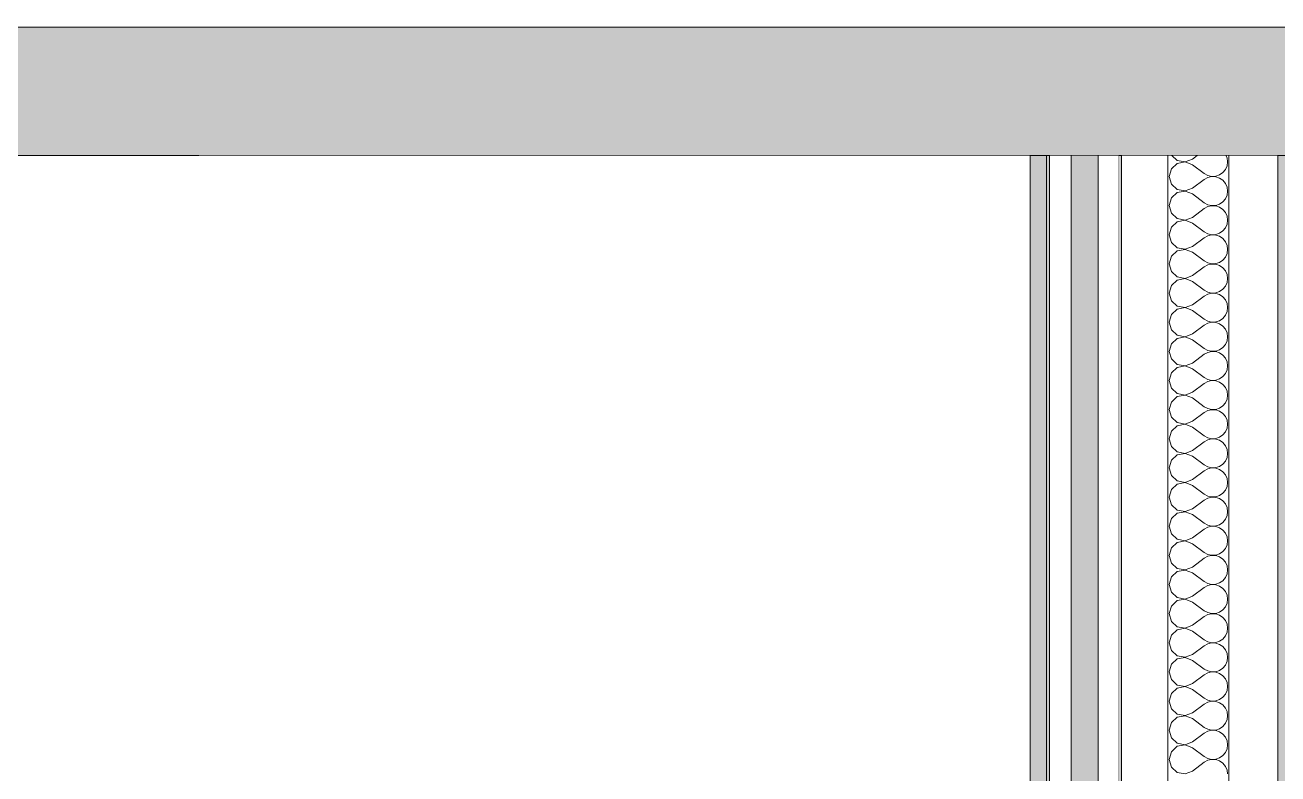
# Model space of a CAD drawing. Header units: millimetres. Extents: x -46169 to 228156, y -86316 to 18123.
# Drawn here: x 211522 to 212792, y -67161 to -66402 of the extents above; entities that cross this region are included whole.
import ezdxf

# ---------------------------------------------------------------- set-up
doc = ezdxf.new("R2010")
doc.units = ezdxf.units.MM
doc.header["$MEASUREMENT"] = 0
doc.linetypes.add('Wipeout_Contour', pattern=[1000, 0, -1000])
doc.layers.add('A-20-M_Floor_Slab', color=7, linetype='Continuous')
doc.layers.add('New_A-25-M_Wall_Int', color=7, linetype='Continuous')
for name, color, linetype, lineweight in [('A-20-M_Floor_Slab_Pen_No__146', 8, 'Continuous', 0), ('A-20-M_Floor_Slab_Pen_No__4', 7, 'Continuous', 20), ('New_A-25-M_Wall_Int_Pen_No__1', 7, 'Continuous', 13)]:
    doc.layers.add(name, color=color, linetype=linetype, lineweight=lineweight)
doc.layers.add('A-20-M_Floor_Slab_Pen_No__69', color=7, linetype='Continuous', lineweight=20, true_color=0x606060)
doc.layers.add('New_A-25-M_Wall_Int_Pen_No__107', color=7, linetype='Continuous', lineweight=15, true_color=0xa6a6a6)

# ---------------------------------------------------------------- blocks, each defined once
blk = doc.blocks.new('Section Elem_551_3', base_point=(223698.6, -82529.3))
at = {"color": 254, "linetype": 'Wipeout_Contour', "lineweight": 0, "ltscale": 893942.276635}
blk.add_wipeout([(217625.6, -66404.3), (217625.6, -66224.3), (209207.6, -66224.3), (209207.6, -66404.3)], dxfattribs=at).dxf.layer = 'A-20-M_Floor_Slab'
at = {"color": 254, "linetype": 'Wipeout_Contour', "lineweight": 0, "ltscale": 894126.471418}
blk.add_wipeout([(217625.6, -66534.3), (217625.6, -66404.3), (209207.6, -66404.3), (209207.6, -66534.3)], dxfattribs=at).dxf.layer = 'A-20-M_Floor_Slab'
at = {"layer": 'A-20-M_Floor_Slab_Pen_No__146', "linetype": 'Continuous'}
h = blk.add_hatch(dxfattribs=at)
h.set_pattern_fill('Structural_Concrete_0003', color=256, style=0, pattern_type=2)
h.set_pattern_definition([(45, (223698.64, -82529.25), (-367.423, 367.423), [50, -250]), (45, (223621, -82239.47), (-367.423, 367.423), [50, -250]), (105, (223698.64, -82529.25), (501.91, 134.486), [50, -250]), (105, (223910.8, -82317.1), (501.91, 134.486), [50, -250]), (165, (223734, -82493.9), (134.486, 501.91), [50, -250]), (165, (223946.13, -82281.76), (134.486, 501.91), [50, -250]), (45, (223663.29, -82493.89), (-70.7107, 70.7107), [0, -100, 0, -150]), (90, (223698.64, -82458.54), (-100, 0), [0, -75, 0, -125])])
h.paths.add_polyline_path([(217625.6, -66534.3), (217625.6, -66404.3), (209207.6, -66404.3), (209207.6, -66534.3)])
at = {"layer": 'A-20-M_Floor_Slab_Pen_No__4', "linetype": 'Continuous'}
blk.add_line((212540.5, -66534.3), (209207.6, -66534.3), dxfattribs=at)
at = {"layer": 'A-20-M_Floor_Slab_Pen_No__4', "linetype": 'Continuous', "flags": 128}
blk.add_lwpolyline([(212836.2, -66534.3), (212799, -66534.3), (212791.6, -66534.3), (212742, -66534.3), (212680, -66534.3), (212632.9, -66534.3), (212630.1, -66534.3), (212609.3, -66534.3), (212582, -66534.3), (212560.2, -66534.3), (212556.9, -66534.3), (212540.5, -66534.3)], dxfattribs=at)
at = {"layer": 'A-20-M_Floor_Slab_Pen_No__69', "linetype": 'Continuous'}
blk.add_line((217625.6, -66404.3), (209207.6, -66404.3), dxfattribs=at)
blk = doc.blocks.new('*X631', base_point=(223698.6, -82529.3))
at = {"layer": 'New_A-25-M_Wall_Int_Pen_No__107', "linetype": 'Continuous'}
for p, q in [((212684.2, -66534.3), (212689.6, -66539.2)), ((212689.6, -66539.2), (212697.6, -66540.7)), ((212697.6, -66540.8), (212689.6, -66542.3)), ((212697.6, -66540.7), (212705.1, -66537.8)), ((212705.1, -66543.7), (212697.6, -66540.8)), ((212705.1, -66537.8), (212709.8, -66534.3)), ((212740, -66536.7), (212738.9, -66534.3)), ((212740.5, -66540.7), (212740, -66536.7)), ((212740, -66544.8), (212740.5, -66540.7)), ((212683.7, -66547.8), (212681.5, -66555.5)), ((212689.6, -66542.3), (212683.7, -66547.8)), ((212705.1, -66543.7), (212716.9, -66552.6)), ((212716.9, -66552.6), (212720.5, -66554.5)), ((212728.5, -66555.3), (212732.4, -66554)), ((212732.4, -66554), (212735.7, -66551.6)), ((212735.7, -66551.6), (212738.3, -66548.5)), ((212738.3, -66548.5), (212740, -66544.8)), ((212681.5, -66555.5), (212683.7, -66563.3)), ((212683.7, -66563.3), (212689.6, -66568.7)), ((212705.1, -66567.3), (212716.9, -66558.5)), ((212720.5, -66556.5), (212716.9, -66558.5)), ((212720.5, -66554.5), (212724.4, -66555.5)), ((212724.4, -66555.6), (212720.5, -66556.5)), ((212724.4, -66555.5), (212728.5, -66555.3)), ((212728.5, -66555.8), (212724.4, -66555.6)), ((212732.4, -66557.1), (212728.5, -66555.8)), ((212735.7, -66559.4), (212732.4, -66557.1)), ((212738.3, -66562.5), (212735.7, -66559.4)), ((212740, -66566.2), (212738.3, -66562.5)), ((212740.5, -66570.3), (212740, -66566.2)), ((212683.7, -66577.3), (212681.5, -66585)), ((212689.6, -66571.8), (212683.7, -66577.3)), ((212689.6, -66568.7), (212697.6, -66570.2)), ((212697.6, -66570.3), (212689.6, -66571.8)), ((212697.6, -66570.2), (212705.1, -66567.3)), ((212705.1, -66573.2), (212697.6, -66570.3)), ((212705.1, -66573.2), (212716.9, -66582.1)), ((212735.7, -66581.2), (212738.3, -66578)), ((212738.3, -66578), (212740, -66574.3)), ((212740, -66574.3), (212740.5, -66570.3)), ((212681.5, -66585), (212683.7, -66592.8)), ((212705.1, -66596.9), (212716.9, -66588)), ((212716.9, -66582.1), (212720.5, -66584.1)), ((212720.5, -66586), (212716.9, -66588)), ((212720.5, -66584.1), (212724.4, -66585)), ((212724.4, -66585.1), (212720.5, -66586)), ((212724.4, -66585), (212728.5, -66584.8)), ((212728.5, -66585.3), (212724.4, -66585.1)), ((212728.5, -66584.8), (212732.4, -66583.5)), ((212732.4, -66586.6), (212728.5, -66585.3)), ((212732.4, -66583.5), (212735.7, -66581.2)), ((212735.7, -66588.9), (212732.4, -66586.6)), ((212738.3, -66592), (212735.7, -66588.9)), ((212740, -66595.8), (212738.3, -66592)), ((212683.7, -66592.8), (212689.6, -66598.2)), ((212689.6, -66601.4), (212683.7, -66606.8)), ((212689.6, -66598.2), (212697.6, -66599.7)), ((212697.6, -66599.9), (212689.6, -66601.4)), ((212697.6, -66599.7), (212705.1, -66596.9)), ((212705.1, -66602.8), (212697.6, -66599.9)), ((212705.1, -66602.8), (212716.9, -66611.6)), ((212738.3, -66607.6), (212740, -66603.8)), ((212740.5, -66599.8), (212740, -66595.8)), ((212740, -66603.8), (212740.5, -66599.8)), ((212683.7, -66606.8), (212681.5, -66614.6)), ((212681.5, -66614.6), (212683.7, -66622.3)), ((212705.1, -66626.4), (212716.9, -66617.5)), ((212716.9, -66611.6), (212720.5, -66613.6)), ((212720.5, -66615.5), (212716.9, -66617.5)), ((212720.5, -66613.6), (212724.4, -66614.5)), ((212724.4, -66614.6), (212720.5, -66615.5)), ((212724.4, -66614.5), (212728.5, -66614.3)), ((212728.5, -66614.8), (212724.4, -66614.6)), ((212728.5, -66614.3), (212732.4, -66613)), ((212732.4, -66616.1), (212728.5, -66614.8)), ((212732.4, -66613), (212735.7, -66610.7)), ((212735.7, -66618.4), (212732.4, -66616.1)), ((212735.7, -66610.7), (212738.3, -66607.6)), ((212683.7, -66622.3), (212689.6, -66627.8)), ((212689.6, -66627.8), (212697.6, -66629.3)), ((212697.6, -66629.4), (212689.6, -66630.9)), ((212697.6, -66629.3), (212705.1, -66626.4)), ((212705.1, -66632.3), (212697.6, -66629.4)), ((212738.3, -66621.6), (212735.7, -66618.4)), ((212740, -66625.3), (212738.3, -66621.6)), ((212740.5, -66629.3), (212740, -66625.3)), ((212740, -66633.4), (212740.5, -66629.3)), ((212683.7, -66636.3), (212681.5, -66644.1)), ((212689.6, -66630.9), (212683.7, -66636.3)), ((212705.1, -66632.3), (212716.9, -66641.1)), ((212716.9, -66641.1), (212720.5, -66643.1)), ((212728.5, -66643.8), (212732.4, -66642.5)), ((212732.4, -66642.5), (212735.7, -66640.2)), ((212735.7, -66640.2), (212738.3, -66637.1)), ((212738.3, -66637.1), (212740, -66633.4)), ((212681.5, -66644.1), (212683.7, -66651.9)), ((212683.7, -66651.9), (212689.6, -66657.3)), ((212705.1, -66655.9), (212716.9, -66647)), ((212720.5, -66645.1), (212716.9, -66647)), ((212720.5, -66643.1), (212724.4, -66644)), ((212724.4, -66644.2), (212720.5, -66645.1)), ((212724.4, -66644), (212728.5, -66643.8)), ((212728.5, -66644.4), (212724.4, -66644.2)), ((212732.4, -66645.7), (212728.5, -66644.4)), ((212735.7, -66648), (212732.4, -66645.7)), ((212738.3, -66651.1), (212735.7, -66648)), ((212740, -66654.8), (212738.3, -66651.1)), ((212740.5, -66658.9), (212740, -66654.8)), ((212683.7, -66665.9), (212681.5, -66673.6)), ((212689.6, -66660.4), (212683.7, -66665.9)), ((212689.6, -66657.3), (212697.6, -66658.8)), ((212697.6, -66658.9), (212689.6, -66660.4)), ((212697.6, -66658.8), (212705.1, -66655.9)), ((212705.1, -66661.8), (212697.6, -66658.9)), ((212705.1, -66661.8), (212716.9, -66670.7)), ((212735.7, -66669.8), (212738.3, -66666.6)), ((212738.3, -66666.6), (212740, -66662.9)), ((212740, -66662.9), (212740.5, -66658.9)), ((212681.5, -66673.6), (212683.7, -66681.4)), ((212705.1, -66685.4), (212716.9, -66676.6)), ((212716.9, -66670.7), (212720.5, -66672.6)), ((212720.5, -66674.6), (212716.9, -66676.6)), ((212720.5, -66672.6), (212724.4, -66673.6)), ((212724.4, -66673.7), (212720.5, -66674.6)), ((212724.4, -66673.6), (212728.5, -66673.4)), ((212728.5, -66673.9), (212724.4, -66673.7)), ((212728.5, -66673.4), (212732.4, -66672.1)), ((212732.4, -66675.2), (212728.5, -66673.9)), ((212732.4, -66672.1), (212735.7, -66669.8)), ((212735.7, -66677.5), (212732.4, -66675.2)), ((212738.3, -66680.6), (212735.7, -66677.5)), ((212740, -66684.3), (212738.3, -66680.6)), ((212683.7, -66681.4), (212689.6, -66686.8)), ((212689.6, -66689.9), (212683.7, -66695.4)), ((212689.6, -66686.8), (212697.6, -66688.3)), ((212697.6, -66688.4), (212689.6, -66689.9)), ((212697.6, -66688.3), (212705.1, -66685.4)), ((212705.1, -66691.3), (212697.6, -66688.4)), ((212705.1, -66691.3), (212716.9, -66700.2)), ((212738.3, -66696.1), (212740, -66692.4)), ((212740.5, -66688.4), (212740, -66684.3)), ((212740, -66692.4), (212740.5, -66688.4)), ((212683.7, -66695.4), (212681.5, -66703.1)), ((212681.5, -66703.1), (212683.7, -66710.9)), ((212705.1, -66715), (212716.9, -66706.1)), ((212716.9, -66700.2), (212720.5, -66702.2)), ((212720.5, -66704.1), (212716.9, -66706.1)), ((212720.5, -66702.2), (212724.4, -66703.1)), ((212724.4, -66703.2), (212720.5, -66704.1)), ((212724.4, -66703.1), (212728.5, -66702.9)), ((212728.5, -66703.4), (212724.4, -66703.2)), ((212728.5, -66702.9), (212732.4, -66701.6)), ((212732.4, -66704.7), (212728.5, -66703.4)), ((212732.4, -66701.6), (212735.7, -66699.3)), ((212735.7, -66707), (212732.4, -66704.7)), ((212735.7, -66699.3), (212738.3, -66696.1)), ((212683.7, -66710.9), (212689.6, -66716.4)), ((212689.6, -66716.4), (212697.6, -66717.9)), ((212697.6, -66718), (212689.6, -66719.5)), ((212697.6, -66717.9), (212705.1, -66715)), ((212705.1, -66720.9), (212697.6, -66718)), ((212738.3, -66710.1), (212735.7, -66707)), ((212740, -66713.9), (212738.3, -66710.1)), ((212740.5, -66717.9), (212740, -66713.9)), ((212740, -66721.9), (212740.5, -66717.9)), ((212683.7, -66724.9), (212681.5, -66732.7)), ((212689.6, -66719.5), (212683.7, -66724.9)), ((212705.1, -66720.9), (212716.9, -66729.7)), ((212716.9, -66729.7), (212720.5, -66731.7)), ((212720.5, -66731.7), (212724.4, -66732.6)), ((212728.5, -66732.4), (212732.4, -66731.1)), ((212732.4, -66731.1), (212735.7, -66728.8)), ((212735.7, -66728.8), (212738.3, -66725.7)), ((212738.3, -66725.7), (212740, -66721.9)), ((212681.5, -66732.7), (212683.7, -66740.4)), ((212683.7, -66740.4), (212689.6, -66745.9)), ((212697.6, -66747.4), (212705.1, -66744.5)), ((212705.1, -66744.5), (212716.9, -66735.6)), ((212720.5, -66733.7), (212716.9, -66735.6)), ((212724.4, -66732.7), (212720.5, -66733.7)), ((212724.4, -66732.6), (212728.5, -66732.4)), ((212728.5, -66732.9), (212724.4, -66732.7)), ((212732.4, -66734.2), (212728.5, -66732.9)), ((212735.7, -66736.5), (212732.4, -66734.2)), ((212738.3, -66739.7), (212735.7, -66736.5)), ((212740, -66743.4), (212738.3, -66739.7)), ((212740.5, -66747.4), (212740, -66743.4)), ((212683.7, -66754.4), (212681.5, -66762.2)), ((212689.6, -66749), (212683.7, -66754.4)), ((212689.6, -66745.9), (212697.6, -66747.4)), ((212697.6, -66747.5), (212689.6, -66749)), ((212705.1, -66750.4), (212697.6, -66747.5)), ((212705.1, -66750.4), (212716.9, -66759.2)), ((212735.7, -66758.3), (212738.3, -66755.2)), ((212738.3, -66755.2), (212740, -66751.5)), ((212740, -66751.5), (212740.5, -66747.4)), ((212681.5, -66762.2), (212683.7, -66770)), ((212683.7, -66770), (212689.6, -66775.4)), ((212705.1, -66774), (212716.9, -66765.2)), ((212716.9, -66759.2), (212720.5, -66761.2)), ((212720.5, -66763.2), (212716.9, -66765.2)), ((212720.5, -66761.2), (212724.4, -66762.1)), ((212724.4, -66762.3), (212720.5, -66763.2)), ((212724.4, -66762.1), (212728.5, -66761.9)), ((212728.5, -66762.5), (212724.4, -66762.3)), ((212728.5, -66761.9), (212732.4, -66760.6)), ((212732.4, -66763.8), (212728.5, -66762.5)), ((212732.4, -66760.6), (212735.7, -66758.3)), ((212735.7, -66766.1), (212732.4, -66763.8)), ((212738.3, -66769.2), (212735.7, -66766.1)), ((212740, -66772.9), (212738.3, -66769.2)), ((212689.6, -66778.5), (212683.7, -66784)), ((212689.6, -66775.4), (212697.6, -66776.9)), ((212697.6, -66777), (212689.6, -66778.5)), ((212697.6, -66776.9), (212705.1, -66774)), ((212705.1, -66779.9), (212697.6, -66777)), ((212705.1, -66779.9), (212716.9, -66788.8)), ((212738.3, -66784.7), (212740, -66781)), ((212740.5, -66777), (212740, -66772.9)), ((212740, -66781), (212740.5, -66777)), ((212683.7, -66784), (212681.5, -66791.7)), ((212681.5, -66791.7), (212683.7, -66799.5)), ((212705.1, -66803.5), (212716.9, -66794.7)), ((212716.9, -66788.8), (212720.5, -66790.7)), ((212720.5, -66792.7), (212716.9, -66794.7)), ((212720.5, -66790.7), (212724.4, -66791.7)), ((212724.4, -66791.8), (212720.5, -66792.7)), ((212724.4, -66791.7), (212728.5, -66791.5)), ((212728.5, -66792), (212724.4, -66791.8)), ((212728.5, -66791.5), (212732.4, -66790.2)), ((212732.4, -66793.3), (212728.5, -66792)), ((212732.4, -66790.2), (212735.7, -66787.9)), ((212735.7, -66795.6), (212732.4, -66793.3)), ((212735.7, -66787.9), (212738.3, -66784.7)), ((212683.7, -66799.5), (212689.6, -66804.9)), ((212689.6, -66808.1), (212683.7, -66813.5)), ((212689.6, -66804.9), (212697.6, -66806.4)), ((212697.6, -66806.6), (212689.6, -66808.1)), ((212697.6, -66806.4), (212705.1, -66803.5)), ((212705.1, -66809.4), (212697.6, -66806.6)), ((212738.3, -66798.7), (212735.7, -66795.6)), ((212740, -66802.5), (212738.3, -66798.7)), ((212740.5, -66806.5), (212740, -66802.5)), ((212740, -66810.5), (212740.5, -66806.5)), ((212683.7, -66813.5), (212681.5, -66821.3)), ((212705.1, -66809.4), (212716.9, -66818.3)), ((212716.9, -66818.3), (212720.5, -66820.3)), ((212720.5, -66820.3), (212724.4, -66821.2)), ((212728.5, -66821), (212732.4, -66819.7)), ((212732.4, -66819.7), (212735.7, -66817.4)), ((212735.7, -66817.4), (212738.3, -66814.3)), ((212738.3, -66814.3), (212740, -66810.5)), ((212681.5, -66821.3), (212683.7, -66829)), ((212683.7, -66829), (212689.6, -66834.5)), ((212697.6, -66836), (212705.1, -66833.1)), ((212705.1, -66833.1), (212716.9, -66824.2)), ((212720.5, -66822.2), (212716.9, -66824.2)), ((212724.4, -66821.3), (212720.5, -66822.2)), ((212724.4, -66821.2), (212728.5, -66821)), ((212728.5, -66821.5), (212724.4, -66821.3)), ((212732.4, -66822.8), (212728.5, -66821.5)), ((212735.7, -66825.1), (212732.4, -66822.8)), ((212738.3, -66828.3), (212735.7, -66825.1)), ((212740, -66832), (212738.3, -66828.3)), ((212740.5, -66836), (212740, -66832)), ((212683.7, -66843), (212681.5, -66850.8)), ((212689.6, -66837.6), (212683.7, -66843)), ((212689.6, -66834.5), (212697.6, -66836)), ((212697.6, -66836.1), (212689.6, -66837.6)), ((212705.1, -66839), (212697.6, -66836.1)), ((212705.1, -66839), (212716.9, -66847.8)), ((212735.7, -66846.9), (212738.3, -66843.8)), ((212738.3, -66843.8), (212740, -66840.1)), ((212740, -66840.1), (212740.5, -66836)), ((212681.5, -66850.8), (212683.7, -66858.5)), ((212683.7, -66858.5), (212689.6, -66864)), ((212705.1, -66862.6), (212716.9, -66853.7)), ((212716.9, -66847.8), (212720.5, -66849.8)), ((212720.5, -66851.8), (212716.9, -66853.7)), ((212720.5, -66849.8), (212724.4, -66850.7)), ((212724.4, -66850.8), (212720.5, -66851.8)), ((212724.4, -66850.7), (212728.5, -66850.5)), ((212728.5, -66851), (212724.4, -66850.8)), ((212728.5, -66850.5), (212732.4, -66849.2)), ((212732.4, -66852.3), (212728.5, -66851)), ((212732.4, -66849.2), (212735.7, -66846.9)), ((212735.7, -66854.6), (212732.4, -66852.3)), ((212738.3, -66857.8), (212735.7, -66854.6)), ((212740, -66861.5), (212738.3, -66857.8)), ((212689.6, -66867.1), (212683.7, -66872.5)), ((212689.6, -66864), (212697.6, -66865.5)), ((212697.6, -66865.6), (212689.6, -66867.1)), ((212697.6, -66865.5), (212705.1, -66862.6)), ((212705.1, -66868.5), (212697.6, -66865.6)), ((212705.1, -66868.5), (212716.9, -66877.4)), ((212738.3, -66873.3), (212740, -66869.6)), ((212740.5, -66865.5), (212740, -66861.5)), ((212740, -66869.6), (212740.5, -66865.5)), ((212683.7, -66872.5), (212681.5, -66880.3)), ((212681.5, -66880.3), (212683.7, -66888.1)), ((212705.1, -66892.1), (212716.9, -66883.3)), ((212716.9, -66877.4), (212720.5, -66879.3)), ((212720.5, -66881.3), (212716.9, -66883.3)), ((212720.5, -66879.3), (212724.4, -66880.2)), ((212724.4, -66880.4), (212720.5, -66881.3)), ((212724.4, -66880.2), (212728.5, -66880.1)), ((212728.5, -66880.6), (212724.4, -66880.4)), ((212728.5, -66880.1), (212732.4, -66878.8)), ((212732.4, -66881.9), (212728.5, -66880.6)), ((212732.4, -66878.8), (212735.7, -66876.4)), ((212735.7, -66884.2), (212732.4, -66881.9)), ((212735.7, -66876.4), (212738.3, -66873.3)), ((212738.3, -66887.3), (212735.7, -66884.2)), ((212683.7, -66888.1), (212689.6, -66893.5)), ((212689.6, -66896.6), (212683.7, -66902.1)), ((212689.6, -66893.5), (212697.6, -66895)), ((212697.6, -66895.1), (212689.6, -66896.6)), ((212697.6, -66895), (212705.1, -66892.1)), ((212705.1, -66898), (212697.6, -66895.1)), ((212740, -66891), (212738.3, -66887.3)), ((212740.5, -66895.1), (212740, -66891)), ((212740, -66899.1), (212740.5, -66895.1)), ((212683.7, -66902.1), (212681.5, -66909.8)), ((212705.1, -66898), (212716.9, -66906.9)), ((212716.9, -66906.9), (212720.5, -66908.9)), ((212720.5, -66908.9), (212724.4, -66909.8)), ((212724.4, -66909.8), (212728.5, -66909.6)), ((212728.5, -66909.6), (212732.4, -66908.3)), ((212732.4, -66908.3), (212735.7, -66906)), ((212735.7, -66906), (212738.3, -66902.8)), ((212738.3, -66902.8), (212740, -66899.1)), ((212681.5, -66909.8), (212683.7, -66917.6)), ((212683.7, -66917.6), (212689.6, -66923)), ((212697.6, -66924.5), (212705.1, -66921.6)), ((212705.1, -66921.6), (212716.9, -66912.8)), ((212720.5, -66910.8), (212716.9, -66912.8)), ((212724.4, -66909.9), (212720.5, -66910.8)), ((212728.5, -66910.1), (212724.4, -66909.9)), ((212732.4, -66911.4), (212728.5, -66910.1)), ((212735.7, -66913.7), (212732.4, -66911.4)), ((212738.3, -66916.8), (212735.7, -66913.7)), ((212740, -66920.6), (212738.3, -66916.8)), ((212740.5, -66924.6), (212740, -66920.6)), ((212683.7, -66931.6), (212681.5, -66939.4)), ((212689.6, -66926.2), (212683.7, -66931.6)), ((212689.6, -66923), (212697.6, -66924.5)), ((212697.6, -66924.7), (212689.6, -66926.2)), ((212705.1, -66927.6), (212697.6, -66924.7)), ((212705.1, -66927.6), (212716.9, -66936.4)), ((212735.7, -66935.5), (212738.3, -66932.4)), ((212738.3, -66932.4), (212740, -66928.6)), ((212740, -66928.6), (212740.5, -66924.6)), ((212681.5, -66939.4), (212683.7, -66947.1)), ((212683.7, -66947.1), (212689.6, -66952.6)), ((212705.1, -66951.2), (212716.9, -66942.3)), ((212716.9, -66936.4), (212720.5, -66938.4)), ((212720.5, -66940.3), (212716.9, -66942.3)), ((212720.5, -66938.4), (212724.4, -66939.3)), ((212724.4, -66939.4), (212720.5, -66940.3)), ((212724.4, -66939.3), (212728.5, -66939.1)), ((212728.5, -66939.6), (212724.4, -66939.4)), ((212728.5, -66939.1), (212732.4, -66937.8)), ((212732.4, -66940.9), (212728.5, -66939.6)), ((212732.4, -66937.8), (212735.7, -66935.5)), ((212735.7, -66943.2), (212732.4, -66940.9)), ((212738.3, -66946.4), (212735.7, -66943.2)), ((212740, -66950.1), (212738.3, -66946.4)), ((212689.6, -66955.7), (212683.7, -66961.1)), ((212689.6, -66952.6), (212697.6, -66954.1)), ((212697.6, -66954.2), (212689.6, -66955.7)), ((212697.6, -66954.1), (212705.1, -66951.2)), ((212705.1, -66957.1), (212697.6, -66954.2)), ((212705.1, -66957.1), (212716.9, -66965.9)), ((212738.3, -66961.9), (212740, -66958.2)), ((212740.5, -66954.1), (212740, -66950.1)), ((212740, -66958.2), (212740.5, -66954.1)), ((212683.7, -66961.1), (212681.5, -66968.9)), ((212681.5, -66968.9), (212683.7, -66976.7)), ((212705.1, -66980.7), (212716.9, -66971.8)), ((212716.9, -66965.9), (212720.5, -66967.9)), ((212720.5, -66969.9), (212716.9, -66971.8)), ((212720.5, -66967.9), (212724.4, -66968.8)), ((212724.4, -66968.9), (212720.5, -66969.9)), ((212724.4, -66968.8), (212728.5, -66968.6)), ((212728.5, -66969.1), (212724.4, -66968.9)), ((212728.5, -66968.6), (212732.4, -66967.3)), ((212732.4, -66970.4), (212728.5, -66969.1)), ((212732.4, -66967.3), (212735.7, -66965)), ((212735.7, -66972.8), (212732.4, -66970.4)), ((212735.7, -66965), (212738.3, -66961.9)), ((212738.3, -66975.9), (212735.7, -66972.8)), ((212683.7, -66976.7), (212689.6, -66982.1)), ((212689.6, -66985.2), (212683.7, -66990.7)), ((212689.6, -66982.1), (212697.6, -66983.6)), ((212697.6, -66983.7), (212689.6, -66985.2)), ((212697.6, -66983.6), (212705.1, -66980.7)), ((212705.1, -66986.6), (212697.6, -66983.7)), ((212740, -66979.6), (212738.3, -66975.9)), ((212740.5, -66983.7), (212740, -66979.6)), ((212740, -66987.7), (212740.5, -66983.7)), ((212683.7, -66990.7), (212681.5, -66998.4)), ((212681.5, -66998.4), (212683.7, -67006.2)), ((212705.1, -66986.6), (212716.9, -66995.5)), ((212716.9, -66995.5), (212720.5, -66997.4)), ((212720.5, -66997.4), (212724.4, -66998.4)), ((212724.4, -66998.5), (212720.5, -66999.4)), ((212724.4, -66998.4), (212728.5, -66998.2)), ((212728.5, -66998.7), (212724.4, -66998.5)), ((212728.5, -66998.2), (212732.4, -66996.9)), ((212732.4, -66996.9), (212735.7, -66994.6)), ((212735.7, -66994.6), (212738.3, -66991.4)), ((212738.3, -66991.4), (212740, -66987.7)), ((212683.7, -67006.2), (212689.6, -67011.6)), ((212697.6, -67013.1), (212705.1, -67010.2)), ((212705.1, -67010.2), (212716.9, -67001.4)), ((212720.5, -66999.4), (212716.9, -67001.4)), ((212732.4, -67000), (212728.5, -66998.7)), ((212735.7, -67002.3), (212732.4, -67000)), ((212738.3, -67005.4), (212735.7, -67002.3)), ((212740, -67009.1), (212738.3, -67005.4)), ((212740.5, -67013.2), (212740, -67009.1)), ((212683.7, -67020.2), (212681.5, -67027.9)), ((212689.6, -67014.7), (212683.7, -67020.2)), ((212689.6, -67011.6), (212697.6, -67013.1)), ((212697.6, -67013.2), (212689.6, -67014.7)), ((212705.1, -67016.1), (212697.6, -67013.2)), ((212705.1, -67016.1), (212716.9, -67025)), ((212735.7, -67024.1), (212738.3, -67020.9)), ((212738.3, -67020.9), (212740, -67017.2)), ((212740, -67017.2), (212740.5, -67013.2)), ((212681.5, -67027.9), (212683.7, -67035.7)), ((212683.7, -67035.7), (212689.6, -67041.1)), ((212705.1, -67039.8), (212716.9, -67030.9)), ((212716.9, -67025), (212720.5, -67027)), ((212720.5, -67028.9), (212716.9, -67030.9)), ((212720.5, -67027), (212724.4, -67027.9)), ((212724.4, -67028), (212720.5, -67028.9)), ((212724.4, -67027.9), (212728.5, -67027.7)), ((212728.5, -67028.2), (212724.4, -67028)), ((212728.5, -67027.7), (212732.4, -67026.4)), ((212732.4, -67029.5), (212728.5, -67028.2)), ((212732.4, -67026.4), (212735.7, -67024.1)), ((212735.7, -67031.8), (212732.4, -67029.5)), ((212738.3, -67034.9), (212735.7, -67031.8)), ((212740, -67038.7), (212738.3, -67034.9)), ((212689.6, -67044.3), (212683.7, -67049.7)), ((212689.6, -67041.1), (212697.6, -67042.6)), ((212697.6, -67042.8), (212689.6, -67044.3)), ((212697.6, -67042.6), (212705.1, -67039.8)), ((212705.1, -67045.7), (212697.6, -67042.8)), ((212705.1, -67045.7), (212716.9, -67054.5)), ((212738.3, -67050.5), (212740, -67046.7)), ((212740.5, -67042.7), (212740, -67038.7)), ((212740, -67046.7), (212740.5, -67042.7)), ((212683.7, -67049.7), (212681.5, -67057.5)), ((212681.5, -67057.5), (212683.7, -67065.2)), ((212705.1, -67069.3), (212716.9, -67060.4)), ((212716.9, -67054.5), (212720.5, -67056.5)), ((212720.5, -67058.5), (212716.9, -67060.4)), ((212720.5, -67056.5), (212724.4, -67057.4)), ((212724.4, -67057.5), (212720.5, -67058.5)), ((212724.4, -67057.4), (212728.5, -67057.2)), ((212728.5, -67057.7), (212724.4, -67057.5)), ((212728.5, -67057.2), (212732.4, -67055.9)), ((212732.4, -67059), (212728.5, -67057.7)), ((212732.4, -67055.9), (212735.7, -67053.6)), ((212735.7, -67061.3), (212732.4, -67059)), ((212735.7, -67053.6), (212738.3, -67050.5)), ((212738.3, -67064.5), (212735.7, -67061.3)), ((212683.7, -67065.2), (212689.6, -67070.7)), ((212689.6, -67073.8), (212683.7, -67079.2)), ((212689.6, -67070.7), (212697.6, -67072.2)), ((212697.6, -67072.3), (212689.6, -67073.8)), ((212697.6, -67072.2), (212705.1, -67069.3)), ((212705.1, -67075.2), (212697.6, -67072.3)), ((212740, -67068.2), (212738.3, -67064.5)), ((212740.5, -67072.2), (212740, -67068.2)), ((212740, -67076.3), (212740.5, -67072.2)), ((212683.7, -67079.2), (212681.5, -67087)), ((212681.5, -67087), (212683.7, -67094.8)), ((212705.1, -67075.2), (212716.9, -67084)), ((212716.9, -67084), (212720.5, -67086)), ((212720.5, -67086), (212724.4, -67086.9)), ((212724.4, -67087.1), (212720.5, -67088)), ((212724.4, -67086.9), (212728.5, -67086.7)), ((212728.5, -67087.3), (212724.4, -67087.1)), ((212728.5, -67086.7), (212732.4, -67085.4)), ((212732.4, -67088.6), (212728.5, -67087.3)), ((212732.4, -67085.4), (212735.7, -67083.1)), ((212735.7, -67083.1), (212738.3, -67080)), ((212738.3, -67080), (212740, -67076.3)), ((212683.7, -67094.8), (212689.6, -67100.2)), ((212697.6, -67101.7), (212705.1, -67098.8)), ((212705.1, -67098.8), (212716.9, -67090)), ((212720.5, -67088), (212716.9, -67090)), ((212735.7, -67090.9), (212732.4, -67088.6)), ((212738.3, -67094), (212735.7, -67090.9)), ((212740, -67097.7), (212738.3, -67094)), ((212740.5, -67101.8), (212740, -67097.7)), ((212683.7, -67108.8), (212681.5, -67116.5)), ((212689.6, -67103.3), (212683.7, -67108.8)), ((212689.6, -67100.2), (212697.6, -67101.7)), ((212697.6, -67101.8), (212689.6, -67103.3)), ((212705.1, -67104.7), (212697.6, -67101.8)), ((212705.1, -67104.7), (212716.9, -67113.6)), ((212732.4, -67115), (212735.7, -67112.7)), ((212735.7, -67112.7), (212738.3, -67109.5)), ((212738.3, -67109.5), (212740, -67105.8)), ((212740, -67105.8), (212740.5, -67101.8)), ((212681.5, -67116.5), (212683.7, -67124.3)), ((212683.7, -67124.3), (212689.6, -67129.7)), ((212705.1, -67128.3), (212716.9, -67119.5)), ((212716.9, -67113.6), (212720.5, -67115.5)), ((212720.5, -67117.5), (212716.9, -67119.5)), ((212720.5, -67115.5), (212724.4, -67116.5)), ((212724.4, -67116.6), (212720.5, -67117.5)), ((212724.4, -67116.5), (212728.5, -67116.3)), ((212728.5, -67116.8), (212724.4, -67116.6)), ((212728.5, -67116.3), (212732.4, -67115)), ((212732.4, -67118.1), (212728.5, -67116.8)), ((212735.7, -67120.4), (212732.4, -67118.1)), ((212738.3, -67123.5), (212735.7, -67120.4)), ((212740, -67127.3), (212738.3, -67123.5)), ((212689.6, -67132.8), (212683.7, -67138.3)), ((212689.6, -67129.7), (212697.6, -67131.2)), ((212697.6, -67131.3), (212689.6, -67132.8)), ((212697.6, -67131.2), (212705.1, -67128.3)), ((212705.1, -67134.2), (212697.6, -67131.3)), ((212705.1, -67134.2), (212716.9, -67143.1)), ((212738.3, -67139), (212740, -67135.3)), ((212740.5, -67131.3), (212740, -67127.3)), ((212740, -67135.3), (212740.5, -67131.3)), ((212683.7, -67138.3), (212681.5, -67146.1)), ((212681.5, -67146.1), (212683.7, -67153.8)), ((212705.1, -67157.9), (212716.9, -67149)), ((212716.9, -67143.1), (212720.5, -67145.1)), ((212720.5, -67147), (212716.9, -67149)), ((212720.5, -67145.1), (212724.4, -67146)), ((212724.4, -67146.1), (212720.5, -67147)), ((212724.4, -67146), (212728.5, -67145.8)), ((212728.5, -67146.3), (212724.4, -67146.1)), ((212728.5, -67145.8), (212732.4, -67144.5)), ((212732.4, -67147.6), (212728.5, -67146.3)), ((212732.4, -67144.5), (212735.7, -67142.2)), ((212735.7, -67149.9), (212732.4, -67147.6)), ((212735.7, -67142.2), (212738.3, -67139)), ((212738.3, -67153.1), (212735.7, -67149.9)), ((212683.7, -67153.8), (212689.6, -67159.3)), ((212689.6, -67159.3), (212697.6, -67160.8)), ((212697.6, -67160.8), (212705.1, -67157.9)), ((212740, -67156.8), (212738.3, -67153.1)), ((212740.5, -67160.8), (212740, -67156.8))]:
    blk.add_line(p, q, dxfattribs=at)
blk = doc.blocks.new('Section Elem_568_3', base_point=(223698.6, -82529.3))
at = {"layer": 'New_A-25-M_Wall_Int_Pen_No__107', "linetype": 'Continuous', "lineweight": 0, "true_color": 0x535353}
blk.add_hatch(color=251, dxfattribs=at).paths.add_polyline_path([(212799, -66534.3), (212791.6, -66534.3), (212791.6, -70379.3), (212799, -70379.3)])
at = {"color": 254, "linetype": 'Wipeout_Contour', "lineweight": 0, "ltscale": 894063.854708}
blk.add_wipeout([(212791.6, -66534.3), (212742, -66534.3), (212742, -70379.3), (212791.6, -70379.3)], dxfattribs=at).dxf.layer = 'New_A-25-M_Wall_Int'
at = {"layer": 'New_A-25-M_Wall_Int_Pen_No__1', "linetype": 'Continuous'}
blk.add_line((212791.6, -66534.3), (212791.6, -70379.3), dxfattribs=at)
at = {"color": 254, "linetype": 'Wipeout_Contour', "lineweight": 0, "ltscale": 893851.367675}
blk.add_wipeout([(212742, -66534.3), (212680, -66534.3), (212680, -70379.3), (212742, -70379.3)], dxfattribs=at).dxf.layer = 'New_A-25-M_Wall_Int'
at = {"layer": 'New_A-25-M_Wall_Int_Pen_No__1', "linetype": 'Continuous'}
blk.add_line((212742, -66534.3), (212742, -70379.3), dxfattribs=at)
at = {"layer": 'New_A-25-M_Wall_Int'}
blk.add_blockref('*X631', (223698.6, -82529.3), dxfattribs=at)
at = {"color": 254, "linetype": 'Wipeout_Contour', "lineweight": 0, "ltscale": 893643.606976}
blk.add_wipeout([(212680, -66534.3), (212632.9, -66534.3), (212632.9, -70379.3), (212680, -70379.3)], dxfattribs=at).dxf.layer = 'New_A-25-M_Wall_Int'
at = {"layer": 'New_A-25-M_Wall_Int_Pen_No__107', "linetype": 'Continuous', "lineweight": 0, "true_color": 0x535353}
blk.add_hatch(color=251, dxfattribs=at).paths.add_polyline_path([(212632.9, -66534.3), (212630.1, -66534.3), (212630.1, -70379.3), (212632.9, -70379.3)])
at = {"layer": 'New_A-25-M_Wall_Int_Pen_No__1', "linetype": 'Continuous'}
for p, q in [((212630.1, -66534.3), (212630.1, -70379.3)), ((212632.9, -66534.3), (212632.9, -70379.3)), ((212680, -66534.3), (212680, -70379.3))]:
    blk.add_line(p, q, dxfattribs=at)
blk = doc.blocks.new('*X633', base_point=(223698.6, -82529.3))
at = {"layer": 'New_A-25-M_Wall_Int_Pen_No__107', "linetype": 'Continuous'}
blk.add_hatch(color=256, dxfattribs=at).paths.add_polyline_path([(212609.3, -66534.3), (212582, -66534.3), (212582, -70379.3), (212609.3, -70379.3)])
blk = doc.blocks.new('Section Elem_569_3', base_point=(223698.6, -82529.3))
at = {"layer": 'New_A-25-M_Wall_Int_Pen_No__107', "linetype": 'Continuous', "lineweight": 0, "true_color": 0x535353}
blk.add_hatch(color=251, dxfattribs=at).paths.add_polyline_path([(212560.2, -66534.3), (212556.9, -66534.3), (212556.9, -70379.3), (212560.2, -70379.3)])
at = {"color": 254, "linetype": 'Wipeout_Contour', "lineweight": 0, "ltscale": 891599.109612}
blk.add_wipeout([(211698.2, -66534.3), (211698.2, -70379.3), (212540.5, -70379.3), (212540.5, -66534.3)], dxfattribs=at).dxf.layer = 'New_A-25-M_Wall_Int'
at = {"layer": 'New_A-25-M_Wall_Int_Pen_No__107', "linetype": 'Continuous'}
blk.add_hatch(color=256, dxfattribs=at).paths.add_polyline_path([(212556.9, -66534.3), (212540.5, -66534.3), (212540.5, -70379.3), (212556.9, -70379.3)])
at = {"layer": 'New_A-25-M_Wall_Int_Pen_No__1', "linetype": 'Continuous'}
blk.add_line((212540.5, -66534.3), (212540.5, -70379.3), dxfattribs=at)
at = {"color": 254, "linetype": 'Wipeout_Contour', "lineweight": 0, "ltscale": 893318.699761}
blk.add_wipeout([(212582, -66534.3), (212560.2, -66534.3), (212560.2, -70379.3), (212582, -70379.3)], dxfattribs=at).dxf.layer = 'New_A-25-M_Wall_Int'
at = {"layer": 'New_A-25-M_Wall_Int_Pen_No__1', "linetype": 'Continuous'}
for p, q in [((212556.9, -66534.3), (212556.9, -70379.3)), ((212560.2, -66534.3), (212560.2, -70379.3))]:
    blk.add_line(p, q, dxfattribs=at)
at = {"color": 254, "linetype": 'Wipeout_Contour', "lineweight": 0, "ltscale": 893412.311053}
blk.add_wipeout([(212609.3, -66534.3), (212582, -66534.3), (212582, -70379.3), (212609.3, -70379.3)], dxfattribs=at).dxf.layer = 'New_A-25-M_Wall_Int'
at = {"layer": 'New_A-25-M_Wall_Int_Pen_No__1', "linetype": 'Continuous'}
blk.add_line((212582, -66534.3), (212582, -70379.3), dxfattribs=at)
at = {"layer": 'New_A-25-M_Wall_Int'}
blk.add_blockref('*X633', (223698.6, -82529.3), dxfattribs=at)
at = {"color": 254, "linetype": 'Wipeout_Contour', "lineweight": 0, "ltscale": 893503.842941}
blk.add_wipeout([(212630.1, -70379.3), (212630.1, -66534.3), (212609.3, -66534.3), (212609.3, -70379.3)], dxfattribs=at).dxf.layer = 'New_A-25-M_Wall_Int'
at = {"layer": 'New_A-25-M_Wall_Int_Pen_No__1', "linetype": 'Continuous'}
blk.add_line((212609.3, -66534.3), (212609.3, -70379.3), dxfattribs=at)

msp = doc.modelspace()

# ---------------------------------------------------------------- block references
at = {"layer": 'A-20-M_Floor_Slab'}
msp.add_blockref('Section Elem_551_3', (223698.6, -82529.3), dxfattribs=at)

# ---------------------------------------------------------------- next in the draw order: block references
at = {"layer": 'New_A-25-M_Wall_Int'}
msp.add_blockref('Section Elem_568_3', (223698.6, -82529.3), dxfattribs=at)

# ---------------------------------------------------------------- next in the draw order: block references
msp.add_blockref('Section Elem_569_3', (223698.6, -82529.3), dxfattribs=at)

doc.saveas('drawing.dxf')
